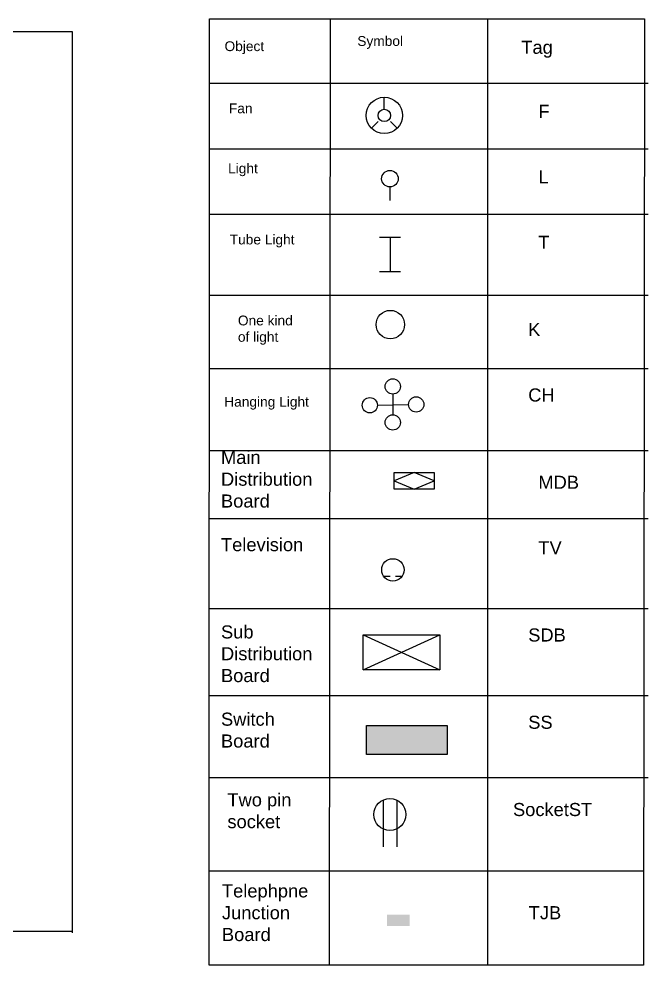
# Model space of a CAD drawing. Header units: inches. Extents: x -866 to 823, y 98 to 33361.
# Drawn here: x 246 to 823, y 98 to 965 of the extents above; entities that cross this region are included whole.
import ezdxf

# ---------------------------------------------------------------- set-up
doc = ezdxf.new("R2010")
doc.units = ezdxf.units.IN
doc.header["$LTSCALE"] = 5
doc.header["$MEASUREMENT"] = 0
doc.styles.get("Standard").update_dxf_attribs({"font": 'arial.ttf', "height": 12})

msp = doc.modelspace()

# ---------------------------------------------------------------- hatches: boundary and pattern name
at = {"linetype": 'Continuous'}
for color, points in [(8, [(564.41, 317.06), (564.41, 290.56), (638.41, 290.56), (638.41, 317.06)]), (73, [(604.1, 143.78), (583.1, 143.78), (583.1, 133.28), (604.1, 133.28)])]:
    msp.add_hatch(color=color, dxfattribs=at).paths.add_polyline_path(points)

# ---------------------------------------------------------------- linework, layer by layer
for p, q in [((420.08, 97.55), (420.52, 965.04)), ((420.52, 965.04), (819.27, 965.04)), ((531.27, 965.04), (530.35, 97.55)), ((675.52, 965.04), (675.29, 97.54)), ((819.27, 965.04), (818.58, 97.54)), ((-353, 953.5), (294.5, 953.5)), ((294.5, 953.5), (294.5, 127)), ((420.52, 906.29), (822.66, 906.29)), ((580.78, 882.26), (580.78, 893.21)), ((575.08, 870.86), (569.01, 864.78)), ((586.48, 870.86), (592.56, 864.78)), ((420.52, 845.79), (822.66, 845.79)), ((585.91, 810.95), (585.91, 798.56)), ((420.52, 786.04), (822.66, 786.04)), ((576.52, 765.04), (595.77, 765.04)), ((586.14, 765.04), (586.27, 733.54)), ((576.52, 733.54), (595.77, 733.54)), ((420.52, 711.79), (822.66, 711.79)), ((822.66, 644.29), (420.52, 644.29)), ((588.52, 621.04), (588.52, 602.04)), ((574.52, 610.79), (603.02, 611.4)), ((822.66, 569.04), (420.52, 569.04)), ((822.66, 569.04), (431.02, 569.04)), ((608.19, 549.03), (589.94, 541.41)), ((626.44, 541.41), (608.19, 549.03)), ((589.94, 541.41), (608.19, 533.78)), ((608.19, 533.78), (626.44, 541.41)), ((822.66, 506.54), (420.05, 506.56)), ((580.2, 454.06), (586.26, 454.11)), ((591.16, 454.15), (597.14, 454.19)), ((822.66, 424.29), (420.04, 424.3)), ((822.66, 424.29), (420.04, 424.3)), ((822.66, 424.29), (420.04, 424.3)), ((822.66, 424.29), (420.04, 424.3)), ((822.66, 424.29), (420.04, 424.3)), ((822.66, 424.29), (420.04, 424.3)), ((822.66, 424.29), (420.05, 424.3)), ((561.27, 400.29), (631.77, 368.29)), ((561.27, 368.29), (631.77, 400.29)), ((822.66, 344.29), (420.04, 344.3)), ((822.66, 269.29), (420.04, 269.3)), ((579.87, 248.93), (579.87, 206.06)), ((592.18, 248.82), (592.18, 211.31)), ((592.18, 211.31), (592.18, 206.06)), ((818.65, 183.54), (420.04, 183.55)), ((-353, 128.5), (294.5, 128.5)), ((818.58, 97.54), (420.04, 97.55))]:
    msp.add_line(p, q, dxfattribs=at)
for points in [[(589.94, 549.03), (626.44, 549.03), (626.44, 533.78), (589.94, 533.78)], [(561.27, 400.29), (631.77, 400.29), (631.77, 368.29), (561.27, 368.29)], [(564.41, 317.06), (638.41, 317.06), (638.41, 290.56), (564.41, 290.56)]]:
    msp.add_lwpolyline(points, close=True, dxfattribs=at)
for centre, radius in [((580.78, 876.56), 16.65), ((580.78, 876.56), 5.7), ((585.91, 818.56), 7.6), ((586.27, 684.79), 13.05), ((588.52, 628.04), 7), ((567.52, 610.79), 7), ((610.02, 611.54), 7), ((588.52, 595.04), 7), ((588.63, 459.91), 10.25), ((585.91, 235.56), 14.67)]:
    msp.add_circle(centre, radius, dxfattribs=at)

# ---------------------------------------------------------------- texts
at = {"linetype": 'Continuous', "attachment_point": 1}
for s, insert, char_height, width in [('Symbol', (556.02, 949.29), 9, 94.75), ('Object', (434.27, 944.54), 9, 82.5), ('Tag', (706.41, 945.06), 12, 90), ('Fan', (438.27, 887.54), 9, 71.5), ('\\P          F\\P\\P\\P          L\\P\\P\\P          T\\P\\P\\P\\P        K\\P\\P\\P        CH\\P\\P\\P     \\P          MDB\\P\\P\\P          TV\\P\\P\\P\\P        SDB\\P\\P\\P\\P        SS\\P\\P\\P\\P     SocketST', (675.5, 906.29), 12, 143.1589), ('Light', (437.52, 832.54), 9, 73), ('Tube Light', (439.02, 767.29), 9, 67.25), ('One kind of light', (446.52, 693.04), 9, 63.25), ('Hanging Light', (434.02, 618.54), 9, 86.75), ('Main Distribution \\PBoard\\P\\PTelevision\\P\\P\\P\\PSub\\PDistribution\\PBoard\\P\\PSwitch\\PBoard', (431.02, 569.04), 12, 99.5268), ('Two pin socket                                                                            ', (436.91, 255.06), 12, 72), ('Telephpne                                                \\PJunction                                               TJB                               \\PBoard', (431.91, 171.56), 12, 377.5)]:
    msp.add_mtext(s, dxfattribs=dict(at, insert=insert, char_height=char_height, width=width))

doc.saveas('drawing.dxf')
